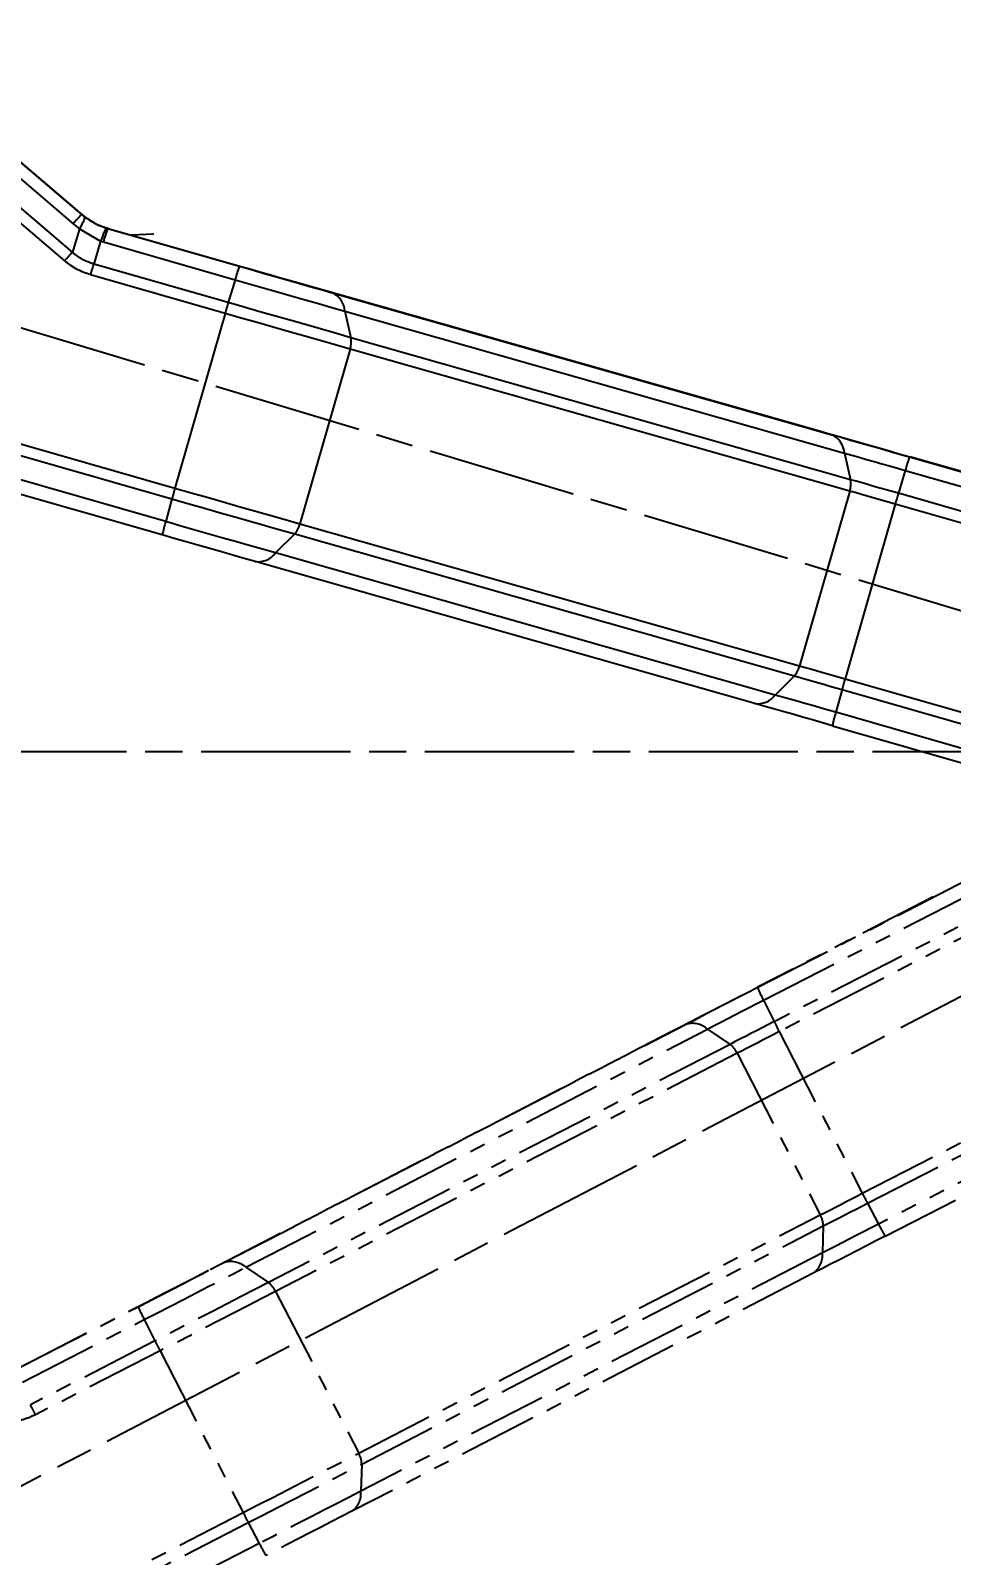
# Model space of a CAD drawing. Header units: millimetres. Extents: x 2055 to 5101, y 917 to 3070.
# Drawn here: x 4562.2 to 4636.3, y 1524.6 to 1647.3 of the extents above; entities that cross this region are included whole.
import ezdxf

# ---------------------------------------------------------------- set-up
doc = ezdxf.new("R2010")
doc.units = ezdxf.units.MM
doc.linetypes.add('AM_ISO08W050', pattern=[18, 12, -1.5, 3, -1.5])
doc.linetypes.add('PHANTOM', pattern=[12.7, 6.35, -1.27, 1.27, -1.27, 1.27, -1.27])
for name, color, linetype, lineweight in [('AM_5', 3, 'Continuous', 25), ('AM_7', 4, 'AM_ISO08W050', 25), ('标注', 3, 'Continuous', 13)]:
    doc.layers.add(name, color=color, linetype=linetype, lineweight=lineweight)
doc.styles.add('SLDTEXTSTYLE1', font='txt.shx', dxfattribs={"width": 0.7, "bigfont": 'gbcbig.shx'})
doc.dimstyles.new('SLDDIMSTYLE12$0', dxfattribs={"dimtxt": 12, "dimasz": 10, "dimexe": 0, "dimexo": 0.0625, "dimgap": 0.875, "dimtad": 1, "dimdec": 1, "dimlfac": 1.8, "dimrnd": 1e-09, "dimzin": 12, "dimdsep": 46, "dimtxsty": 'SLDTEXTSTYLE1', "dimcen": 0.09, "dimdle": 8.16, "dimclrd": 3, "dimclre": 3, "dimadec": 0, "dimazin": 3, "dimtfac": 1, "dimtdec": 1, "dimtofl": 0, "dimtmove": 0, "dimatfit": 3, "dimfxl": 0, "dimfrac": 2, "dimtolj": 1, "dimlwd": 5, "dimlwe": 5, "dimarcsym": 0})
doc.dimstyles.new('SLDDIMSTYLE12$2', dxfattribs={"dimtxt": 12, "dimasz": 10, "dimexe": 0, "dimexo": 0.0625, "dimgap": 0.875, "dimtad": 1, "dimdec": 1, "dimlfac": 1.8, "dimrnd": 1e-09, "dimzin": 12, "dimdsep": 46, "dimtxsty": 'SLDTEXTSTYLE1', "dimcen": 0.09, "dimdle": 8.16, "dimclrd": 3, "dimclre": 3, "dimadec": 0, "dimazin": 3, "dimtfac": 1, "dimtdec": 1, "dimtofl": 0, "dimtmove": 0, "dimatfit": 3, "dimfxl": 0, "dimfrac": 2, "dimtolj": 1, "dimlwd": 5, "dimlwe": 5, "dimarcsym": 0})

# ---------------------------------------------------------------- blocks, each defined once
blk = doc.blocks.new('*D82')
at = {"layer": 'Defpoints', "color": 0, "transparency": 16777216}
for p in [(4370.53, 1680.88), (4392.74, 1599.08), (4674.8, 1589.24), (4674.8, 1589.24), (4393.19, 1442.47)]:
    blk.add_point(p, dxfattribs=at)
at = {"layer": '标注', "color": 3, "linetype": 'Continuous', "lineweight": 5, "transparency": 16777216}
blk.add_arc((4674.8, 1589.24), 282.23, 165.2686, 205.498, dxfattribs=at)
at = {"layer": '标注', "color": 3, "transparency": 16777216}
for points in [[(4400.24, 1661.46), (4403.45, 1660.56), (4404.56, 1670.63)], [(4421.55, 1468.49), (4418.57, 1467), (4424.52, 1458.8)]]:
    blk.add_solid(points, dxfattribs=at)
at = {"layer": '标注', "color": 0, "transparency": 16777216, "insert": (4399.76, 1562.27), "char_height": 10, "attachment_point": 5, "rotation": 275.601, "style": 'SLDTEXTSTYLE1'}
blk.add_mtext('\\A1;60%%D', dxfattribs=at)
blk = doc.blocks.new('*D83')
at = {"layer": 'AM_5', "color": 3, "lineweight": 5, "transparency": 16777216}
blk.add_line((4424.23, 1589.27), (4422.78, 1589.27), dxfattribs=at)
at = {"layer": 'AM_5', "color": 3, "linetype": 'Continuous', "lineweight": 5, "transparency": 16777216}
blk.add_arc((4674.69, 1589.27), 251.91, 165.5129, 177.7254, dxfattribs=at)
at = {"layer": 'AM_5', "color": 3, "transparency": 16777216}
for points in [[(4429.19, 1652.74), (4432.4, 1651.84), (4433.48, 1661.92)], [(4424.65, 1599.24), (4421.31, 1599.3), (4422.78, 1589.27)]]:
    blk.add_solid(points, dxfattribs=at)
at = {"layer": 'Defpoints', "color": 0, "transparency": 16777216}
for p in [(4370.53, 1680.88), (4427.56, 1638.09), (4424.3, 1589.27), (4674.8, 1589.24), (4677.95, 1589.27)]:
    blk.add_point(p, dxfattribs=at)
at = {"layer": 'AM_5', "color": 0, "transparency": 16777216, "insert": (4418.67, 1626.99), "char_height": 12, "attachment_point": 5, "rotation": 81.6192, "style": 'SLDTEXTSTYLE1'}
blk.add_mtext('\\A1;15%%D', dxfattribs=at)
blk = doc.blocks.new('*D73')
at = {"layer": 'AM_5', "color": 3, "linetype": 'Continuous', "lineweight": 5, "transparency": 16777216}
for p, q in [((4437.87, 1661.84), (4455.29, 1719.7)), ((4682.72, 1651.2), (4464.87, 1716.82))]:
    blk.add_line(p, q, dxfattribs=at)
at = {"layer": 'AM_5', "color": 3, "lineweight": 5, "transparency": 16777216}
blk.add_line((4674.54, 1589.36), (4692.29, 1648.32), dxfattribs=at)
at = {"layer": 'AM_5', "color": 3, "transparency": 16777216}
for points in [[(4465.35, 1718.41), (4464.39, 1715.22), (4455.29, 1719.7)], [(4683.2, 1652.8), (4682.24, 1649.61), (4692.29, 1648.32)]]:
    blk.add_solid(points, dxfattribs=at)
at = {"layer": 'Defpoints', "color": 0, "transparency": 16777216}
for p in [(4455.29, 1719.7), (4437.85, 1661.78), (4674.52, 1589.3)]:
    blk.add_point(p, dxfattribs=at)
at = {"layer": 'AM_5', "color": 0, "transparency": 16777216, "insert": (4575.78, 1690.59), "char_height": 12, "attachment_point": 5, "rotation": 343.2384, "style": 'SLDTEXTSTYLE1'}
blk.add_mtext('\\A1;225', dxfattribs=at)

msp = doc.modelspace()

# ---------------------------------------------------------------- linework, layer by layer
at = {"color": 7, "linetype": 'Continuous', "lineweight": 25}
for p, q in [((4446.258, 1647.074), (4573.84, 1610.488)), ((4446.014, 1646.21), (4573.597, 1609.624)), ((4573.095, 1607.791), (4444.756, 1644.594)), ((4572.818, 1606.716), (4444.48, 1643.52)), ((4559.437, 1637.065), (4565.658, 1631.758)), ((4560.104, 1637.817), (4566.325, 1632.51)), ((4560.136, 1637.824), (4566.357, 1632.517)), ((4564.98, 1628.772), (4558.271, 1634.495)), ((4565.588, 1629.48), (4558.879, 1635.203)), ((4566.325, 1632.51), (4566.357, 1632.517)), ((4566.357, 1632.517), (4566.604, 1632.318)), ((4566.151, 1631.361), (4565.588, 1629.48)), ((4565.658, 1631.758), (4566.151, 1631.361)), ((4566.151, 1631.361), (4567.864, 1630.359)), ((4568.457, 1631.389), (4568.346, 1631.422)), ((4568.347, 1631.421), (4568.456, 1631.389)), ((4568.426, 1631.383), (4568.456, 1631.389)), ((4568.426, 1631.383), (4579.02, 1628.345)), ((4568.456, 1631.389), (4579.049, 1628.351)), ((4572.142, 1630.921), (4570.323, 1630.854)), ((4567.864, 1630.359), (4567.311, 1628.513)), ((4567.864, 1630.359), (4568.083, 1630.294)), ((4568.083, 1630.294), (4578.676, 1627.256)), ((4578.124, 1625.412), (4567.311, 1628.513)), ((4577.871, 1624.546), (4567.059, 1627.647)), ((4578.676, 1627.256), (4578.124, 1625.412)), ((4585.296, 1626.567), (4625.481, 1615.14)), ((4586.485, 1626.212), (4626.671, 1614.785)), ((4587.513, 1624.732), (4587.997, 1622.592)), ((4587.513, 1624.732), (4627.698, 1613.305)), ((4577.871, 1624.546), (4573.84, 1610.488)), ((4628.182, 1611.165), (4587.997, 1622.592)), ((4587.927, 1621.674), (4583.896, 1607.616)), ((4628.112, 1610.247), (4587.927, 1621.674)), ((4627.698, 1613.305), (4628.182, 1611.165)), ((4632.917, 1613.001), (4656.712, 1606.177)), ((4648.21, 1608.63), (4632.947, 1613.007)), ((4632.574, 1611.912), (4632.021, 1610.068)), ((4632.574, 1611.912), (4657.786, 1604.682)), ((4628.112, 1610.247), (4624.081, 1596.188)), ((4659.18, 1602.28), (4632.021, 1610.068)), ((4573.597, 1609.624), (4573.095, 1607.791)), ((4631.769, 1609.202), (4627.738, 1595.144)), ((4653.053, 1603.099), (4631.769, 1609.202)), ((4583.896, 1607.616), (4624.081, 1596.188)), ((4583.47, 1606.804), (4581.932, 1605.267)), ((4583.47, 1606.804), (4623.655, 1595.376)), ((4622.117, 1593.839), (4581.932, 1605.267)), ((4620.469, 1593.157), (4580.284, 1604.584)), ((4623.655, 1595.376), (4622.117, 1593.839)), ((4627.494, 1594.28), (4626.993, 1592.447)), ((4627.494, 1594.28), (4654.653, 1586.491)), ((4627.738, 1595.144), (4649.022, 1589.04)), ((4652.204, 1585.217), (4626.993, 1592.447)), ((4626.716, 1591.372), (4650.524, 1584.545))]:
    msp.add_line(p, q, dxfattribs=at)
at = {"color": 7, "linetype": 'PHANTOM', "lineweight": 25}
for p, q in [((4620.679, 1570.31), (4642.699, 1581.617)), ((4621.173, 1569.281), (4643.02, 1580.498)), ((4643.593, 1578.629), (4622.032, 1567.558)), ((4634.821, 1577.587), (4620.696, 1570.335)), ((4642.138, 1576.868), (4622.441, 1566.754)), ((4621.173, 1569.281), (4622.032, 1567.558)), ((4577.78, 1548.17), (4614.903, 1567.336)), ((4576.67, 1547.615), (4613.793, 1566.781)), ((4579.542, 1547.794), (4616.665, 1566.96)), ((4616.665, 1566.96), (4618.482, 1565.73)), ((4622.441, 1566.754), (4629.122, 1553.744)), ((4618.482, 1565.73), (4581.359, 1546.564)), ((4619.06, 1565.013), (4581.937, 1545.847)), ((4619.06, 1565.013), (4625.741, 1552.003)), ((4629.535, 1552.947), (4652.622, 1564.802)), ((4629.122, 1553.744), (4648.818, 1563.858)), ((4653.756, 1563.248), (4630.424, 1551.267)), ((4630.957, 1550.295), (4652.99, 1561.608)), ((4629.535, 1552.947), (4630.424, 1551.267)), ((4588.618, 1532.837), (4625.741, 1552.003)), ((4588.863, 1531.954), (4625.985, 1551.12)), ((4625.985, 1551.12), (4625.916, 1548.946)), ((4625.916, 1548.946), (4588.793, 1529.78)), ((4579.542, 1547.794), (4581.359, 1546.564)), ((4625.181, 1547.321), (4588.058, 1528.155)), ((4581.937, 1545.847), (4588.618, 1532.837)), ((4561.073, 1539.582), (4570.877, 1544.616)), ((4561.091, 1539.607), (4570.894, 1544.641)), ((4561.568, 1538.553), (4571.371, 1543.587)), ((4571.371, 1543.587), (4572.23, 1541.864)), ((4572.23, 1541.864), (4562.224, 1536.727)), ((4572.639, 1541.06), (4562.633, 1535.922)), ((4572.639, 1541.06), (4579.32, 1528.05)), ((4588.863, 1531.954), (4588.793, 1529.78)), ((4461.251, 1467.424), (4579.32, 1528.05)), ((4461.664, 1466.627), (4579.733, 1527.254)), ((4579.733, 1527.254), (4580.622, 1525.574)), ((4580.622, 1525.574), (4461.853, 1464.588))]:
    msp.add_line(p, q, dxfattribs=at)
at = {"color": 7, "linetype": 'Continuous', "lineweight": 25, "flags": 128}
for points in [[(4579.02, 1628.345), (4579.981, 1628.069), (4580.939, 1627.795), (4581.893, 1627.522), (4582.838, 1627.252), (4583.773, 1626.985), (4584.694, 1626.722), (4585.599, 1626.464), (4586.485, 1626.212)], [(4579.049, 1628.351), (4579.854, 1628.121), (4580.656, 1627.891), (4581.453, 1627.663), (4582.245, 1627.437), (4583.027, 1627.213), (4583.798, 1626.994), (4584.555, 1626.778), (4585.296, 1626.567)], [(4578.676, 1627.256), (4579.813, 1626.93), (4580.948, 1626.605), (4582.077, 1626.282), (4583.196, 1625.962), (4584.303, 1625.647), (4585.393, 1625.336), (4586.464, 1625.03), (4587.513, 1624.732)], [(4587.997, 1622.592), (4586.825, 1622.926), (4585.628, 1623.267), (4584.41, 1623.614), (4583.174, 1623.967), (4581.923, 1624.324), (4580.662, 1624.685), (4579.394, 1625.048), (4578.124, 1625.412)], [(4587.927, 1621.674), (4586.734, 1622.014), (4585.515, 1622.361), (4584.274, 1622.715), (4583.015, 1623.074), (4581.741, 1623.438), (4580.457, 1623.805), (4579.165, 1624.175), (4577.871, 1624.546)], [(4625.481, 1615.14), (4626.367, 1614.887), (4627.272, 1614.63), (4628.194, 1614.367), (4629.129, 1614.1), (4630.074, 1613.83), (4631.028, 1613.557), (4631.986, 1613.283), (4632.947, 1613.007)], [(4626.671, 1614.785), (4627.412, 1614.574), (4628.169, 1614.358), (4628.94, 1614.139), (4629.722, 1613.915), (4630.513, 1613.689), (4631.311, 1613.461), (4632.113, 1613.231), (4632.917, 1613.001)], [(4627.698, 1613.305), (4628.277, 1613.14), (4628.868, 1612.972), (4629.469, 1612.8), (4630.08, 1612.626), (4630.697, 1612.449), (4631.32, 1612.271), (4631.946, 1612.092), (4632.574, 1611.912)], [(4632.021, 1610.068), (4631.527, 1610.21), (4631.034, 1610.351), (4630.544, 1610.491), (4630.057, 1610.63), (4629.577, 1610.768), (4629.103, 1610.903), (4628.638, 1611.035), (4628.182, 1611.165)], [(4573.84, 1610.488), (4575.135, 1610.117), (4576.426, 1609.747), (4577.71, 1609.38), (4578.984, 1609.016), (4580.243, 1608.656), (4581.484, 1608.302), (4582.703, 1607.955), (4583.896, 1607.616)], [(4631.769, 1609.202), (4631.298, 1609.337), (4630.829, 1609.472), (4630.362, 1609.605), (4629.898, 1609.737), (4629.441, 1609.868), (4628.989, 1609.997), (4628.546, 1610.123), (4628.112, 1610.247)], [(4573.597, 1609.624), (4574.867, 1609.259), (4576.135, 1608.896), (4577.396, 1608.536), (4578.647, 1608.178), (4579.883, 1607.825), (4581.101, 1607.478), (4582.298, 1607.137), (4583.47, 1606.804)], [(4581.932, 1605.267), (4580.883, 1605.565), (4579.812, 1605.87), (4578.721, 1606.181), (4577.615, 1606.497), (4576.496, 1606.817), (4575.367, 1607.14), (4574.232, 1607.465), (4573.095, 1607.791)], [(4580.284, 1604.584), (4579.398, 1604.836), (4578.493, 1605.094), (4577.572, 1605.357), (4576.637, 1605.624), (4575.691, 1605.894), (4574.738, 1606.167), (4573.779, 1606.441), (4572.818, 1606.716)], [(4623.655, 1595.376), (4624.111, 1595.247), (4624.576, 1595.114), (4625.05, 1594.979), (4625.531, 1594.842), (4626.017, 1594.703), (4626.507, 1594.562), (4627, 1594.421), (4627.494, 1594.28)], [(4624.081, 1596.188), (4624.515, 1596.065), (4624.959, 1595.938), (4625.41, 1595.81), (4625.868, 1595.679), (4626.331, 1595.547), (4626.798, 1595.413), (4627.267, 1595.279), (4627.738, 1595.144)], [(4626.716, 1591.372), (4625.912, 1591.603), (4625.11, 1591.833), (4624.312, 1592.061), (4623.521, 1592.287), (4622.739, 1592.51), (4621.968, 1592.73), (4621.211, 1592.946), (4620.469, 1593.157)], [(4626.993, 1592.447), (4626.365, 1592.627), (4625.739, 1592.806), (4625.116, 1592.984), (4624.499, 1593.16), (4623.888, 1593.335), (4623.287, 1593.506), (4622.696, 1593.675), (4622.117, 1593.839)]]:
    msp.add_lwpolyline(points, dxfattribs=at)
at = {"color": 7, "linetype": 'PHANTOM', "lineweight": 25, "flags": 128}
for points in [[(4613.793, 1566.781), (4614.612, 1567.203), (4615.448, 1567.635), (4616.3, 1568.073), (4617.164, 1568.519), (4618.038, 1568.969), (4618.92, 1569.422), (4619.807, 1569.878), (4620.696, 1570.335)], [(4614.903, 1567.336), (4615.588, 1567.689), (4616.288, 1568.05), (4617, 1568.418), (4617.723, 1568.79), (4618.455, 1569.167), (4619.193, 1569.546), (4619.935, 1569.927), (4620.679, 1570.31)], [(4616.665, 1566.96), (4617.2, 1567.236), (4617.746, 1567.517), (4618.302, 1567.804), (4618.866, 1568.095), (4619.437, 1568.388), (4620.013, 1568.685), (4620.593, 1568.982), (4621.173, 1569.281)], [(4622.032, 1567.558), (4621.575, 1567.323), (4621.119, 1567.089), (4620.665, 1566.856), (4620.216, 1566.624), (4619.771, 1566.395), (4619.333, 1566.169), (4618.903, 1565.948), (4618.482, 1565.73)], [(4622.441, 1566.754), (4622.005, 1566.53), (4621.571, 1566.307), (4621.139, 1566.085), (4620.711, 1565.864), (4620.287, 1565.646), (4619.87, 1565.431), (4619.461, 1565.22), (4619.06, 1565.013)], [(4625.741, 1552.003), (4626.142, 1552.21), (4626.551, 1552.422), (4626.968, 1552.637), (4627.392, 1552.855), (4627.82, 1553.075), (4628.252, 1553.297), (4628.686, 1553.52), (4629.122, 1553.744)], [(4625.985, 1551.12), (4626.406, 1551.337), (4626.836, 1551.559), (4627.274, 1551.784), (4627.719, 1552.013), (4628.168, 1552.245), (4628.622, 1552.478), (4629.078, 1552.712), (4629.535, 1552.947)], [(4630.424, 1551.267), (4629.843, 1550.969), (4629.264, 1550.671), (4628.688, 1550.375), (4628.117, 1550.081), (4627.553, 1549.791), (4626.996, 1549.504), (4626.45, 1549.222), (4625.916, 1548.946)], [(4630.957, 1550.295), (4630.213, 1549.913), (4629.471, 1549.531), (4628.733, 1549.152), (4628.002, 1548.775), (4627.278, 1548.403), (4626.566, 1548.036), (4625.866, 1547.675), (4625.181, 1547.321)], [(4570.877, 1544.616), (4571.766, 1545.073), (4572.653, 1545.529), (4573.535, 1545.982), (4574.409, 1546.432), (4575.274, 1546.877), (4576.125, 1547.316), (4576.962, 1547.747), (4577.78, 1548.17)], [(4570.894, 1544.641), (4571.638, 1545.023), (4572.38, 1545.405), (4573.118, 1545.784), (4573.85, 1546.161), (4574.573, 1546.533), (4575.286, 1546.9), (4575.985, 1547.261), (4576.67, 1547.615)], [(4571.371, 1543.587), (4572.424, 1544.128), (4573.474, 1544.667), (4574.518, 1545.204), (4575.553, 1545.737), (4576.576, 1546.264), (4577.584, 1546.783), (4578.573, 1547.294), (4579.542, 1547.794)], [(4581.359, 1546.564), (4580.277, 1546.006), (4579.171, 1545.435), (4578.045, 1544.855), (4576.902, 1544.266), (4575.745, 1543.671), (4574.579, 1543.071), (4573.406, 1542.468), (4572.23, 1541.864)], [(4581.937, 1545.847), (4580.834, 1545.278), (4579.708, 1544.697), (4578.561, 1544.106), (4577.397, 1543.506), (4576.219, 1542.9), (4575.031, 1542.289), (4573.836, 1541.675), (4572.639, 1541.06)], [(4579.32, 1528.05), (4580.517, 1528.666), (4581.712, 1529.28), (4582.9, 1529.891), (4584.078, 1530.497), (4585.242, 1531.096), (4586.389, 1531.687), (4587.515, 1532.268), (4588.618, 1532.837)], [(4579.733, 1527.254), (4580.909, 1527.858), (4582.082, 1528.46), (4583.249, 1529.06), (4584.405, 1529.655), (4585.548, 1530.244), (4586.674, 1530.824), (4587.78, 1531.395), (4588.863, 1531.954)], [(4588.793, 1529.78), (4587.824, 1529.28), (4586.834, 1528.77), (4585.826, 1528.25), (4584.803, 1527.723), (4583.768, 1527.191), (4582.724, 1526.654), (4581.674, 1526.114), (4580.622, 1525.574)], [(4588.058, 1528.155), (4587.24, 1527.733), (4586.404, 1527.301), (4585.552, 1526.862), (4584.688, 1526.417), (4583.813, 1525.967), (4582.931, 1525.514), (4582.044, 1525.058), (4581.155, 1524.601)]]:
    msp.add_lwpolyline(points, dxfattribs=at)
at = {"color": 7, "linetype": 'Continuous', "lineweight": 25}
for centre, radius, start, end in [((4580.953, 1618.861), 20.007, 136.98231, 139.86093), ((4583.759, 1625.945), 16.269, 160.47233, 164.49361), ((4594.352, 1622.907), 16.269, 160.47233, 164.49361), ((4585.701, 1624.571), 1.819, 5.07762, 64.46165), ((4658.562, 1601.489), 83.921, 163.43713, 164.05307), ((4586.047, 1622.278), 1.975, 342.17658, 9.14397), ((4625.886, 1613.144), 1.819, 5.07766, 64.46203), ((4648.25, 1607.563), 16.268, 160.47228, 164.49364), ((4626.232, 1610.851), 1.975, 342.17656, 9.14413), ((4653.293, 1587.626), 82.676, 163.94748, 164.56969), ((4712.46, 1586.145), 83.921, 163.43713, 164.05307), ((4587.175, 1603.593), 14.692, 163.40044, 167.7271), ((4582.005, 1608.091), 1.95, 318.69224, 345.8928), ((4580.523, 1606.338), 1.77, 262.23993, 322.75953), ((4622.19, 1596.664), 1.95, 318.69201, 345.89284), ((4707.19, 1572.282), 82.676, 163.94748, 164.5697), ((4620.708, 1594.91), 1.77, 262.23993, 322.75953), ((4641.072, 1588.249), 14.692, 163.40041, 167.72716)]:
    msp.add_arc(centre, radius, start, end, dxfattribs=at)
at = {"color": 7, "linetype": 'PHANTOM', "lineweight": 25}
for centre, radius, start, end in [((4635.58, 1576.836), 16.268, 203.65312, 207.67448), ((4615.454, 1565.603), 1.819, 48.2585, 107.64287), ((4697.058, 1605.158), 83.921, 206.61797, 207.23391), ((4617.275, 1564.167), 1.975, 25.3574, 52.32497), ((4702.702, 1591.443), 82.676, 207.12832, 207.75054), ((4624.036, 1551.056), 1.95, 1.87285, 29.07368), ((4643.563, 1557.841), 14.692, 206.58125, 210.908), ((4624.155, 1548.763), 1.77, 305.42077, 5.94037), ((4578.331, 1546.436), 1.819, 48.25846, 107.64249), ((4580.152, 1545.001), 1.975, 25.35742, 52.32481), ((4585.779, 1551.143), 16.269, 203.65317, 207.67445), ((4647.257, 1579.464), 83.921, 206.61798, 207.23391), ((4586.914, 1531.89), 1.95, 1.87308, 29.07364), ((4587.033, 1529.597), 1.77, 305.42077, 5.94037), ((4652.901, 1565.75), 82.676, 207.12832, 207.75053), ((4593.761, 1532.148), 14.692, 206.58128, 210.90794)]:
    msp.add_arc(centre, radius, start, end, dxfattribs=at)
at = {"color": 7, "linetype": 'Continuous', "lineweight": 25}
for points, knots in [([(4566.572, 1632.311), (4566.577, 1632.247), (4566.586, 1632.118), (4566.296, 1631.613), (4566.151, 1631.361)], [0, 0, 0, 0, 0.5008043, 1, 1, 1, 1]), ([(4566.325, 1632.51), (4566.37, 1632.472), (4566.452, 1632.404), (4566.535, 1632.34), (4566.572, 1632.311)], [0, 0, 0, 0, 0.5576718, 1, 1, 1, 1]), ([(4566.572, 1632.311), (4566.847, 1632.121), (4567.387, 1631.748), (4568.011, 1631.525), (4568.317, 1631.415)], [0, 0, 0, 0, 0.5083155, 1, 1, 1, 1]), ([(4566.604, 1632.318), (4566.877, 1632.128), (4567.416, 1631.754), (4568.04, 1631.531), (4568.347, 1631.421)], [0, 0, 0, 0, 0.50800634, 1, 1, 1, 1]), ([(4568.317, 1631.415), (4568.28, 1631.37), (4568.207, 1631.281), (4567.979, 1630.666), (4567.864, 1630.359)], [0, 0, 0, 0, 0.5, 1, 1, 1, 1]), ([(4568.317, 1631.415), (4568.337, 1631.409), (4568.374, 1631.398), (4568.41, 1631.387), (4568.426, 1631.383)], [0, 0, 0, 0, 0.5601455, 1, 1, 1, 1]), ([(4567.059, 1627.647), (4566.689, 1627.775), (4565.936, 1628.038), (4565.303, 1628.524), (4564.98, 1628.772)], [0, 0, 0, 0, 0.4902935, 1, 1, 1, 1]), ([(4567.311, 1628.513), (4567.001, 1628.623), (4566.371, 1628.846), (4565.852, 1629.266), (4565.588, 1629.48)], [0, 0, 0, 0, 0.4914989, 1, 1, 1, 1])]:
    msp.add_open_spline(points, degree=3, knots=knots, dxfattribs=at)
for points in [[(4564.98, 1628.772), (4565.039, 1628.842), (4565.158, 1628.98), (4565.325, 1629.176), (4565.475, 1629.35), (4565.55, 1629.437), (4565.588, 1629.48)], [(4567.059, 1627.647), (4567.083, 1627.73), (4567.131, 1627.898), (4567.2, 1628.134), (4567.262, 1628.349), (4567.295, 1628.458), (4567.311, 1628.513)]]:
    msp.add_open_spline(points, degree=3, dxfattribs=at)
at = {"color": 7, "linetype": 'PHANTOM', "lineweight": 25}
msp.add_open_spline([(4562.633, 1535.922), (4562.593, 1536), (4562.514, 1536.155), (4562.402, 1536.374), (4562.301, 1536.573), (4562.25, 1536.676), (4562.224, 1536.727)], degree=3, dxfattribs=at)
msp.add_open_spline([(4562.633, 1535.922), (4562.275, 1535.763), (4561.546, 1535.439), (4560.752, 1535.36), (4560.347, 1535.32)], degree=3, knots=[0, 0, 0, 0, 0.4902935, 1, 1, 1, 1], dxfattribs=at)
at = {"layer": 'AM_7'}
for p, q in [((4674.799, 1589.242), (4370.531, 1680.883)), ((4674.799, 1589.242), (4393.186, 1442.467)), ((4677.948, 1589.274), (4424.296, 1589.274))]:
    msp.add_line(p, q, dxfattribs=at)

# ---------------------------------------------------------------- dimensions: what is measured, and where the dimension line sits
at = {"layer": 'AM_5'}
dim = msp.add_linear_dim(base=(4455.294, 1719.702), p1=(4674.518, 1589.3), p2=(4437.849, 1661.782), angle=163.23837, text='225', dimstyle='SLDDIMSTYLE12$0', override={"dimlfac": 1, "dimpost": ''}, dxfattribs=at)
dim.commit()
dim.dimension.update_dxf_attribs({"geometry": '*D73', "text_midpoint": (4575.777, 1690.594)})
dim = msp.add_angular_dim_2l(base=(4427.556, 1638.094), line1=((4674.799, 1589.242), (4370.531, 1680.883)), line2=((4677.948, 1589.274), (4424.296, 1589.274)), text='15%%D', dimstyle='SLDDIMSTYLE12$2', override={"dimlfac": 1, "dimpost": ''}, dxfattribs=at)
dim.commit()
dim.dimension.update_dxf_attribs({"geometry": '*D83', "text_midpoint": (4418.669, 1626.992)})
at = {"layer": '标注'}
dim = msp.add_angular_dim_2l(base=(4392.74, 1599.084), line1=((4674.799, 1589.242), (4370.531, 1680.883)), line2=((4674.799, 1589.242), (4393.186, 1442.467)), text='60%%D', dimstyle='SLDDIMSTYLE12$2', override={"dimtxt": 10, "dimadec": 3, "dimtdec": 3, "dimtzin": 0}, dxfattribs=at)
dim.commit()
dim.dimension.update_dxf_attribs({"geometry": '*D82', "text_midpoint": (4393.915, 1561.696), "dimtype": 162})

doc.saveas('drawing.dxf')
